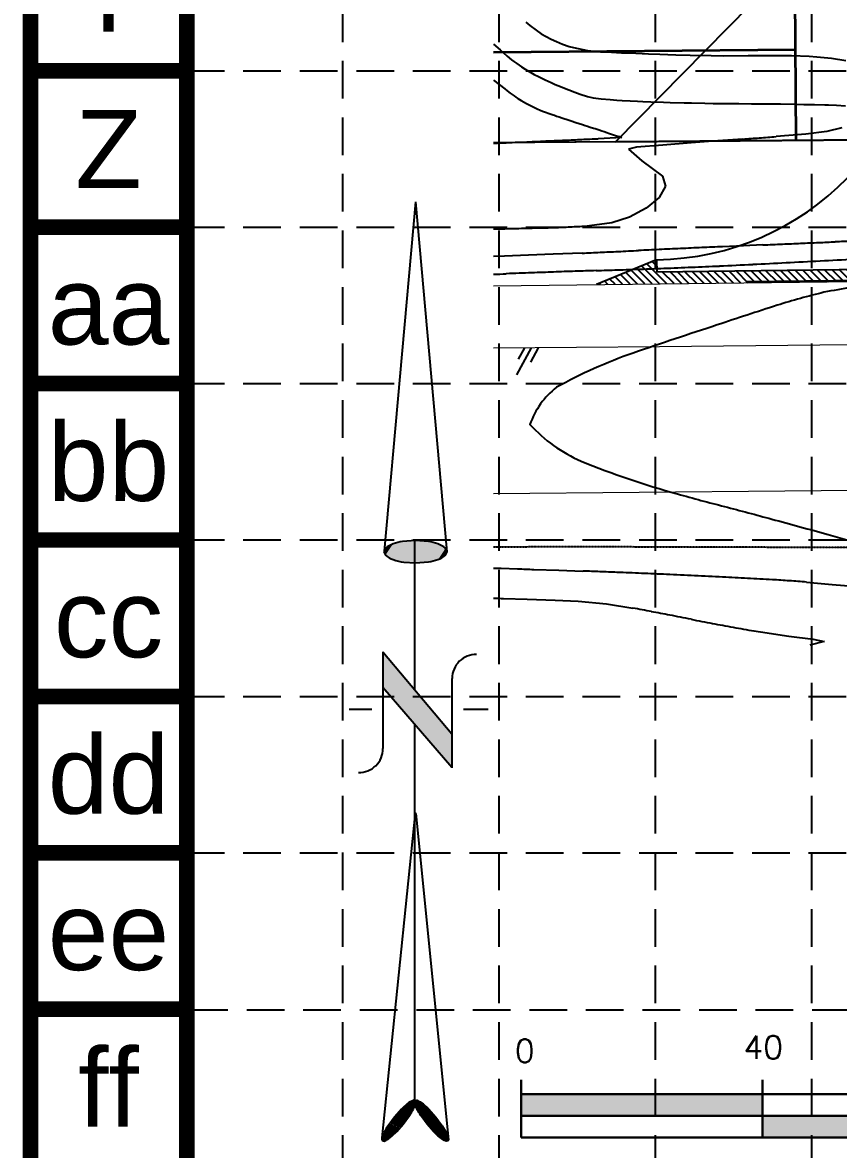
# Model space of a CAD drawing. Header units: inches. Extents: x 2387375 to 2389038, y 7083851 to 7084891.
# Drawn here: x 2387375.4 to 2387510.7, y 7084036.3 to 7084223.1 of the extents above; entities that cross this region are included whole.
import ezdxf
from ezdxf.enums import TextEntityAlignment as Align

# ---------------------------------------------------------------- set-up
doc = ezdxf.new("R2010")
doc.units = ezdxf.units.IN
doc.header["$MEASUREMENT"] = 0
doc.linetypes.add('add_topo$0$SM', pattern=[0.1875, 0.15, -0.0375])
doc.linetypes.add('HIDDEN', pattern=[0.375, 0.25, -0.125])
for name, color, linetype in [('add_topo$0$CURB', 4, 'Continuous'), ('add_topo$0$PAVED_ROAD', 7, 'Continuous'), ('add_topo$0$PAVED_SHOULDER', 1, 'add_topo$0$SM'), ('add_topo$0$ROW-47', 7, 'Continuous'), ('BASE', 7, 'Continuous'), ('CRWR1$0$RW-GL-TRAC', 7, 'Continuous'), ('CSTR1$0$CST-PA-EXST', 252, 'Continuous'), ('CSTR1$0$HATCH', 252, 'Continuous'), ('GRID', 254, 'HIDDEN'), ('JCTR1$0$TP-CT-MAJR', 251, 'Continuous'), ('JCTR1$0$TP-CT-MINR', 253, 'Continuous'), ('NARROW', 7, 'Continuous')]:
    doc.layers.add(name, color=color, linetype=linetype)
doc.layers.add('CPGR1$0$CPG-PV-WALL', color=2, linetype='Continuous', lineweight=30)
doc.layers.add('CRWR1$0$CRW-EX-ROW', color=22, linetype='Continuous', lineweight=35)
doc.styles.add('L120', font='simplex', dxfattribs={"height": 4.8})
doc.styles.get("Standard").update_dxf_attribs({"font": 'ARIAL.TTF'})

# ---------------------------------------------------------------- blocks, each defined once
blk = doc.blocks.new('North Arrow')
at = {"layer": 'NARROW'}
for p, q in [((32.433, 3.058), (32.433, 4.631)), ((28.767, -2.092), (34.019, 2.32)), ((36.178, 2.333), (30.465, 2.333)), ((36.157, 2.32), (31.04, -2.092)), ((0, 0), (22.363, 2.002)), ((39.102, 0.007), (59.964, 2.109)), ((0, 0), (22.334, -2.022)), ((21.659, -0.048), (21.656, -0.048)), ((31.2, -0.048), (21.659, -0.048)), ((57.454, -0.048), (33.411, -0.048)), ((59.831, -2.142), (39.045, -0.008)), ((57.693, -0.027), (57.769, -0.013)), ((57.765, -0.05), (57.693, -0.027)), ((28.767, -2.092), (34.954, -2.092)), ((32.433, -4.262), (32.433, -2.801))]:
    blk.add_line(p, q, dxfattribs=at)
blk.add_lwpolyline([(22.365, -2.029), (22.586, -1.927, 0.091577), (22.866, -1.437, 0.048306), (23.034, -0.751), (23.074, -0.008), (23.014, 0.819, 0.048306), (22.866, 1.421, 0.091577), (22.586, 1.911), (22.365, 2.013), (22.144, 1.911, 0.091577), (21.863, 1.421, 0.048306), (21.715, 0.819), (21.656, -0.008), (21.715, -0.835, 0.048306), (21.863, -1.437, 0.091577), (22.144, -1.927)], format="xyb", close=True, dxfattribs=at)
for points in [[(57.456, -0.031), (57.44, 0.084, -0.066818), (57.675, 0.471, -0.03073), (58.009, 0.837), (58.522, 1.292), (59.073, 1.7, -0.03073), (59.5, 1.951, -0.066818), (59.928, 2.1), (60.037, 2.061)], [(60.037, 2.061), (60.053, 1.946, -0.066818), (59.818, 1.559, -0.03073), (59.434, 1.137), (58.971, 0.738), (58.42, 0.33, -0.03073), (57.993, 0.079, -0.036692), (57.762, -0.017)], [(57.456, -0.035), (57.44, -0.15, 0.066818), (57.675, -0.538, 0.03073), (58.009, -0.904), (58.522, -1.359), (59.073, -1.767, 0.03073), (59.5, -2.017, 0.066818), (59.928, -2.167), (60.037, -2.128)], [(60.037, -2.128), (60.053, -2.013, 0.066818), (59.818, -1.625, 0.03073), (59.434, -1.204), (58.971, -0.804), (58.42, -0.396, 0.03073), (57.993, -0.146, 0.036692), (57.762, -0.049)]]:
    blk.add_lwpolyline(points, format="xyb", dxfattribs=at)
for centre, start, end in [((30.465, 3.863), 178.8769, 270), ((34.954, -3.622), 358.8769, 90)]:
    blk.add_arc(centre, 1.53, start, end, dxfattribs=at)
for points in [[(31.046, -2.093), (36.152, 2.359), (28.747, -2.064), (34.013, 2.359)], [(23.019, 0.749), (21.855, 1.42), (22.868, 1.437), (22.145, 1.91)], [(22.868, 1.437), (22.145, 1.91), (22.586, 1.91), (22.355, 2.002)], [(59.264, 0.996), (58.694, 1.42), (59.447, 1.15), (59.003, 1.649)], [(59.447, 1.15), (59.003, 1.649), (59.617, 1.336), (59.276, 1.823)], [(59.617, 1.336), (59.276, 1.823), (59.81, 1.551), (59.493, 1.954)], [(59.81, 1.551), (59.493, 1.954), (59.931, 1.73), (59.695, 2.04)], [(59.931, 1.73), (59.695, 2.04), (60.053, 1.942), (59.931, 2.103)], [(60.053, 1.942), (59.931, 2.103), (60.036, 2.064)], [(23.027, -0.762), (21.67, -0.045), (23.065, -0.045), (21.716, 0.82)], [(23.065, -0.045), (21.716, 0.82), (23.019, 0.749), (21.855, 1.42)], [(57.838, 0.664), (58.295, 0.258), (58.029, 0.857), (58.518, 0.406)], [(58.029, 0.857), (58.518, 0.406), (58.26, 1.069), (58.73, 0.566)], [(58.26, 1.069), (58.73, 0.566), (58.518, 1.297), (59.049, 0.811)], [(58.518, 1.297), (59.049, 0.811), (58.696, 1.423), (59.261, 0.995)], [(57.444, 0.08), (57.695, -0.011), (57.498, 0.212), (57.771, -0.011)], [(57.45, -0.04), (57.689, -0.017), (57.444, 0.08), (57.695, -0.011)], [(57.498, 0.212), (57.771, -0.011), (57.6, 0.389), (57.94, 0.063)], [(57.6, 0.389), (57.94, 0.063), (57.682, 0.498), (58.07, 0.132)], [(57.682, 0.498), (58.07, 0.132), (57.838, 0.664), (58.295, 0.258)], [(22.868, -1.44), (21.725, -0.875), (23.027, -0.762), (21.67, -0.045)], [(57.437, -0.142), (57.689, -0.022), (57.45, -0.04), (57.689, -0.017)], [(57.457, -0.193), (57.695, -0.028), (57.437, -0.142), (57.689, -0.022)], [(57.526, -0.326), (57.764, -0.051), (57.457, -0.193), (57.695, -0.028)], [(57.634, -0.48), (57.901, -0.102), (57.526, -0.326), (57.764, -0.051)], [(57.784, -0.662), (58.091, -0.2), (57.634, -0.48), (57.901, -0.102)], [(57.975, -0.874), (58.336, -0.348), (57.784, -0.662), (58.091, -0.2)], [(58.241, -1.114), (58.614, -0.542), (57.975, -0.874), (58.336, -0.348)], [(58.614, -1.434), (58.927, -0.771), (58.241, -1.114), (58.614, -0.542)], [(22.578, -1.93), (21.863, -1.447), (22.868, -1.44), (21.725, -0.875)], [(58.914, -1.645), (59.2, -1.005), (58.614, -1.434), (58.927, -0.771)], [(59.118, -1.794), (59.57, -1.355), (58.918, -1.652), (59.2, -1.012)], [(59.348, -1.928), (59.813, -1.622), (59.118, -1.794), (59.57, -1.355)], [(59.537, -1.325), (59.414, -1.184), (59.208, -1.014)], [(22.363, -2.015), (22.145, -1.93), (22.578, -1.93), (21.863, -1.447)], [(59.583, -2.052), (59.928, -1.787), (59.348, -1.928), (59.813, -1.622)], [(59.783, -2.125), (60.046, -2.008), (59.583, -2.052), (59.928, -1.787)], [(59.923, -2.167), (60.038, -2.132), (59.783, -2.125), (60.046, -2.008)]]:
    blk.add_solid(points, dxfattribs=at)
blk = doc.blocks.new('scale')
h = blk.add_hatch(color=7)
h.paths.add_polyline_path([(1.56, -6.67), (1.56, -3.07), (-38.44, -3.07), (-38.44, -6.67)])
h.paths.add_polyline_path([(1.56, -6.67), (1.56, -10.28), (41.56, -10.28), (41.56, -6.67)])
h.paths.add_polyline_path([(41.56, -3.07), (41.56, -6.67), (81.56, -6.67), (81.56, -3.07)])
at = {"color": 7}
for p, q in [((-38.44, -3.07), (-38.44, -0.67)), ((1.56, -3.07), (1.56, -0.67)), ((41.56, -3.07), (41.56, -0.67)), ((81.56, -3.07), (81.56, -0.67)), ((-38.44, -3.07), (1.56, -3.07)), ((-38.44, -3.07), (-38.44, -10.28)), ((1.56, -3.07), (81.56, -3.07)), ((1.56, -3.07), (1.56, -10.28)), ((41.56, -3.07), (41.56, -10.28)), ((81.56, -3.07), (81.56, -10.28)), ((-38.44, -6.67), (81.56, -6.67)), ((-38.44, -10.28), (1.56, -10.28)), ((1.56, -10.28), (81.56, -10.28))]:
    blk.add_line(p, q, dxfattribs=at)
at = {"color": 7, "style": 'L120'}
for s, p in [('0', (-39.5, 2.19)), ('40', (-1.58, 2.78)), ('80', (38.45, 2.19)), ('120', (77.17, 2.19))]:
    blk.add_text(s, height=3.84, dxfattribs=at).set_placement(p)

msp = doc.modelspace()

# ---------------------------------------------------------------- hatches: boundary and pattern name
at = {"layer": 'CSTR1$0$HATCH'}
h = msp.add_hatch(dxfattribs=at)
h.set_pattern_fill('ANSI31', color=256, scale=7, angle=90, style=0)
h.set_pattern_definition([(135, (9472566.9509, 4696131.9705), (-0.61871843354, -0.61871843354), [])])
h.paths.add_polyline_path([(2387531.88, 7084180.43), (2387617.43, 7084181.22), (2387607.39, 7084185.13), (2387607.41, 7084183.13), (2387531.86, 7084182.43), (2387480.56, 7084181.8), (2387480.53, 7084183.8), (2387470.58, 7084179.68)])

# ---------------------------------------------------------------- linework, layer by layer
at = {"layer": 'add_topo$0$CURB', "color": 7}
msp.add_line((2387495.4, 7084180.16), (2387620.22, 7084181.74), dxfattribs=at)
at = {"layer": 'add_topo$0$PAVED_ROAD', "color": 7, "linetype": 'Continuous'}
for p, q in [((2387459.72, 7084169.19), (2387457.27, 7084164.7)), ((2387458.61, 7084169.16), (2387457.58, 7084167.32)), ((2387460.89, 7084169.18), (2387459.6, 7084166.79))]:
    msp.add_line(p, q, dxfattribs=at)
at = {"layer": 'add_topo$0$PAVED_ROAD', "color": 7, "linetype": 'Continuous', "const_width": 0.05, "flags": 128}
for points in [[(2387770.57, 7084171.81), (2387597.99, 7084170.55), (2387481.01, 7084169.33), (2387453.49, 7084169.12)], [(2387453.49, 7084145.05), (2387525.92, 7084145.68), (2387676.81, 7084146.84), (2387768.32, 7084147.45)]]:
    msp.add_lwpolyline(points, dxfattribs=at)
at = {"layer": 'add_topo$0$PAVED_SHOULDER', "color": 7}
for p, q in [((2387463.26, 7084136.2), (2387453.49, 7084136.12)), ((2387531, 7084136.03), (2387463.26, 7084136.2))]:
    msp.add_line(p, q, dxfattribs=at)
at = {"layer": 'add_topo$0$PAVED_SHOULDER', "color": 7, "const_width": 0.05, "flags": 128}
msp.add_lwpolyline([(2387453.49, 7084179.47), (2387495.39, 7084179.99)], dxfattribs=at)
at = {"layer": 'add_topo$0$ROW-47', "color": 7, "ltscale": 0.5}
msp.add_line((2387473.69, 7084203.32), (2387610.94, 7084204.46), dxfattribs=at)
at = {"layer": 'add_topo$0$ROW-47', "color": 7, "linetype": 'Continuous', "flags": 128}
msp.add_lwpolyline([(2387503.45, 7084233.57), (2387473.69, 7084203.32), (2387453.49, 7084203.16)], dxfattribs=at)
at = {"layer": 'BASE', "const_width": 2.59}
for points in [[(2387376.68, 7083852.09), (2389036.25, 7083852.09), (2389036.25, 7084889.32), (2387376.68, 7084889.32)], [(2387402.61, 7083878.02), (2389010.32, 7083878.02), (2389010.32, 7084863.39), (2387402.61, 7084863.39)]]:
    msp.add_lwpolyline(points, close=True, dxfattribs=at)
for points in [[(2387402.61, 7084215.12), (2387376.68, 7084215.12)], [(2387402.61, 7084189.19), (2387376.68, 7084189.19)], [(2387402.61, 7084163.26), (2387376.68, 7084163.26)], [(2387402.61, 7084137.33), (2387376.68, 7084137.33)], [(2387402.61, 7084111.4), (2387376.68, 7084111.4)], [(2387402.61, 7084085.47), (2387376.68, 7084085.47)], [(2387402.61, 7084059.54), (2387376.68, 7084059.54)]]:
    msp.add_lwpolyline(points, dxfattribs=at)
at = {"layer": 'CRWR1$0$CRW-EX-ROW', "color": 7}
for p, q in [((2387503.69, 7084203.57), (2387500.44, 7084598.56)), ((2387503.57, 7084218.57), (2387453.49, 7084218.16))]:
    msp.add_line(p, q, dxfattribs=at)
at = {"layer": 'CRWR1$0$RW-GL-TRAC'}
msp.add_line((2388082.6, 7084208.34), (2387453.49, 7084203.16), dxfattribs=at)
at = {"layer": 'CSTR1$0$CST-PA-EXST', "lineweight": 0}
for points in [[(2387453.49, 7084179.47), (2387531.88, 7084180.43), (2387637.83, 7084181.41), (2387769.37, 7084181.6)], [(2387770.57, 7084171.81), (2387597.99, 7084170.55), (2387481.01, 7084169.33), (2387453.49, 7084169.12)], [(2387453.49, 7084145.05), (2387525.92, 7084145.68), (2387676.81, 7084146.84), (2387768.32, 7084147.45)], [(2387771.95, 7084138.07), (2387685.59, 7084138.27), (2387621.11, 7084137.64), (2387531, 7084136.03), (2387463.26, 7084136.2), (2387453.49, 7084136.12)]]:
    msp.add_lwpolyline(points, dxfattribs=at)
at = {"layer": 'CSTR1$0$CST-PA-EXST', "linetype": 'Continuous'}
msp.add_arc((2387479.98, 7084228.8), 45, 270.6987, 0.472, dxfattribs=at)
at = {"layer": 'CSTR1$0$HATCH'}
msp.add_line((2387480.53, 7084183.8), (2387470.58, 7084179.68), dxfattribs=at)
at = {"layer": 'CSTR1$0$HATCH', "linetype": 'Continuous'}
for p, q in [((2387480.53, 7084183.8), (2387480.56, 7084181.8)), ((2387480.56, 7084181.8), (2387531.86, 7084182.43))]:
    msp.add_line(p, q, dxfattribs=at)
at = {"layer": 'GRID', "color": 252, "linetype": 'HIDDEN', "ltscale": 25}
for p, q in [((2387428.45, 7084863.64), (2387428.45, 7083955.7)), ((2387454.38, 7084863.64), (2387454.38, 7083955.7)), ((2387480.31, 7084863.64), (2387480.31, 7083955.7)), ((2387506.24, 7084863.64), (2387506.24, 7083955.7)), ((2387402.61, 7084215.12), (2389010.32, 7084215.12)), ((2387402.61, 7084189.19), (2389010.32, 7084189.19)), ((2387402.61, 7084163.26), (2389010.32, 7084163.26)), ((2387402.61, 7084137.33), (2389010.32, 7084137.33)), ((2387402.61, 7084111.4), (2389010.32, 7084111.4)), ((2387402.61, 7084085.47), (2389010.32, 7084085.47)), ((2387403.19, 7084059.42), (2389010.9, 7084059.42))]:
    msp.add_line(p, q, dxfattribs=at)
at = {"layer": 'JCTR1$0$TP-CT-MAJR', "color": 35, "elevation": 610}
msp.add_lwpolyline([(2387517.52, 7084179.83, 0.019851), (2387508.27, 7084178.39, 0.015216), (2387500.51, 7084176.25, 0.001902), (2387490.58, 7084172.98, 0.002718), (2387476.63, 7084168.32, 0.042021), (2387463.93, 7084162.64, 0.145508), (2387459.53, 7084156.48, 0.10334), (2387468, 7084150.4, 0.028546), (2387483.98, 7084144.98, 0.008106), (2387491.8, 7084142.89, -0.00079), (2387499.62, 7084140.8), (2387499.62, 7084140.8, -0.000473), (2387504.3, 7084139.52, -0.002603), (2387508.98, 7084138.24), (2387513.62, 7084136.9)], format="xyb", dxfattribs=at)
at = {"layer": 'JCTR1$0$TP-CT-MINR', "color": 35}
for p, q in [((2387458.84, 7084223.2, 608), (2387459.53, 7084222.61, 608)), ((2387459.53, 7084222.61, 608), (2387460.56, 7084221.83, 608)), ((2387460.56, 7084221.83, 608), (2387461.41, 7084221.26, 608)), ((2387453.49, 7084219.51, 607), (2387454.6, 7084218.59, 607)), ((2387461.41, 7084221.26, 608), (2387463.07, 7084220.34, 608)), ((2387463.07, 7084220.34, 608), (2387463.91, 7084219.95, 608)), ((2387463.91, 7084219.95, 608), (2387464.91, 7084219.55, 608)), ((2387464.91, 7084219.55, 608), (2387466.01, 7084219.17, 608)), ((2387454.6, 7084218.59, 607), (2387455.12, 7084218.1, 607)), ((2387455.12, 7084218.1, 607), (2387455.73, 7084217.57, 607)), ((2387455.73, 7084217.57, 607), (2387456.48, 7084216.96, 607)), ((2387466.01, 7084219.17, 608), (2387466.73, 7084218.97, 608)), ((2387466.73, 7084218.97, 608), (2387469.08, 7084218.49, 608)), ((2387469.08, 7084218.49, 608), (2387471.21, 7084218.26, 608)), ((2387471.21, 7084218.26, 608), (2387473.07, 7084218.18, 608)), ((2387473.07, 7084218.18, 608), (2387474.68, 7084218.11, 608)), ((2387474.68, 7084218.11, 608), (2387477.07, 7084218.02, 608)), ((2387477.07, 7084218.02, 608), (2387479.19, 7084217.94, 608)), ((2387479.19, 7084217.94, 608), (2387481.04, 7084217.88, 608)), ((2387481.04, 7084217.88, 608), (2387483.7, 7084217.79, 608)), ((2387483.7, 7084217.79, 608), (2387486.09, 7084217.72, 608)), ((2387486.09, 7084217.72, 608), (2387489.56, 7084217.63, 608)), ((2387489.56, 7084217.63, 608), (2387491.7, 7084217.61, 608)), ((2387491.7, 7084217.61, 608), (2387495.69, 7084217.64, 608)), ((2387495.69, 7084217.64, 608), (2387497.81, 7084217.66, 608)), ((2387497.81, 7084217.66, 608), (2387500.21, 7084217.66, 608)), ((2387500.21, 7084217.66, 608), (2387502.87, 7084217.64, 608)), ((2387502.87, 7084217.64, 608), (2387505.8, 7084217.53, 608)), ((2387456.48, 7084216.96, 607), (2387456.84, 7084216.68, 607)), ((2387456.84, 7084216.68, 607), (2387457.35, 7084216.31, 607)), ((2387457.35, 7084216.31, 607), (2387458.12, 7084215.78, 607)), ((2387458.12, 7084215.78, 607), (2387458.74, 7084215.39, 607)), ((2387505.8, 7084217.53, 608), (2387507.12, 7084217.45, 608)), ((2387507.12, 7084217.45, 608), (2387509.52, 7084217.23, 608)), ((2387509.52, 7084217.23, 608), (2387511.89, 7084216.83, 608)), ((2387458.74, 7084215.39, 607), (2387460.25, 7084214.51, 607)), ((2387460.25, 7084214.51, 607), (2387460.95, 7084214.15, 607)), ((2387460.95, 7084214.15, 607), (2387462.04, 7084213.62, 607)), ((2387453.49, 7084213.58, 606), (2387455.37, 7084212.11, 606)), ((2387455.37, 7084212.11, 606), (2387455.73, 7084211.82, 606)), ((2387462.04, 7084213.62, 607), (2387463.05, 7084213.16, 607)), ((2387463.05, 7084213.16, 607), (2387463.7, 7084212.87, 607)), ((2387463.7, 7084212.87, 607), (2387464.61, 7084212.5, 607)), ((2387464.61, 7084212.5, 607), (2387464.97, 7084212.35, 607)), ((2387464.97, 7084212.35, 607), (2387465.98, 7084211.94, 607)), ((2387455.73, 7084211.82, 606), (2387456.27, 7084211.41, 606)), ((2387456.27, 7084211.41, 606), (2387456.89, 7084210.97, 606)), ((2387456.89, 7084210.97, 606), (2387457.18, 7084210.77, 606)), ((2387457.18, 7084210.77, 606), (2387457.53, 7084210.54, 606)), ((2387457.53, 7084210.54, 606), (2387458.09, 7084210.19, 606)), ((2387458.09, 7084210.19, 606), (2387458.93, 7084209.7, 606)), ((2387465.98, 7084211.94, 607), (2387466.98, 7084211.55, 607)), ((2387466.98, 7084211.55, 607), (2387467.87, 7084211.22, 607)), ((2387467.87, 7084211.22, 607), (2387469.04, 7084210.86, 607)), ((2387469.04, 7084210.86, 607), (2387470.02, 7084210.64, 607)), ((2387470.02, 7084210.64, 607), (2387471.35, 7084210.47, 607)), ((2387471.35, 7084210.47, 607), (2387472.84, 7084210.35, 607)), ((2387472.84, 7084210.35, 607), (2387473.95, 7084210.27, 607)), ((2387473.95, 7084210.27, 607), (2387474.81, 7084210.22, 607)), ((2387474.81, 7084210.22, 607), (2387476.16, 7084210.14, 607)), ((2387476.16, 7084210.14, 607), (2387477.38, 7084210.07, 607)), ((2387458.93, 7084209.7, 606), (2387459.37, 7084209.47, 606)), ((2387459.37, 7084209.47, 606), (2387459.7, 7084209.29, 606)), ((2387459.7, 7084209.29, 606), (2387460.27, 7084209.01, 606)), ((2387460.27, 7084209.01, 606), (2387460.72, 7084208.81, 606)), ((2387460.72, 7084208.81, 606), (2387461.2, 7084208.6, 606)), ((2387461.2, 7084208.6, 606), (2387461.6, 7084208.43, 606)), ((2387461.6, 7084208.43, 606), (2387461.96, 7084208.3, 606)), ((2387461.96, 7084208.3, 606), (2387462.27, 7084208.18, 606)), ((2387477.38, 7084210.07, 607), (2387478.23, 7084210.03, 607)), ((2387478.23, 7084210.03, 607), (2387479.58, 7084209.97, 607)), ((2387479.58, 7084209.97, 607), (2387481.67, 7084209.89, 607)), ((2387481.67, 7084209.89, 607), (2387482.77, 7084209.86, 607)), ((2387482.77, 7084209.86, 607), (2387485.11, 7084209.8, 607)), ((2387485.11, 7084209.8, 607), (2387486.34, 7084209.78, 607)), ((2387486.34, 7084209.78, 607), (2387488.54, 7084209.74, 607)), ((2387488.54, 7084209.74, 607), (2387489.89, 7084209.72, 607)), ((2387489.89, 7084209.72, 607), (2387491, 7084209.71, 607)), ((2387491, 7084209.71, 607), (2387492.22, 7084209.7, 607)), ((2387492.22, 7084209.7, 607), (2387494.18, 7084209.68, 607)), ((2387494.18, 7084209.68, 607), (2387496.27, 7084209.66, 607)), ((2387496.27, 7084209.66, 607), (2387497.74, 7084209.65, 607)), ((2387497.74, 7084209.65, 607), (2387499.46, 7084209.64, 607)), ((2387499.46, 7084209.64, 607), (2387501.05, 7084209.62, 607)), ((2387501.05, 7084209.62, 607), (2387503.38, 7084209.58, 607)), ((2387503.38, 7084209.58, 607), (2387504.97, 7084209.55, 607)), ((2387504.97, 7084209.55, 607), (2387506.69, 7084209.51, 607)), ((2387506.69, 7084209.51, 607), (2387508.4, 7084209.46, 607)), ((2387508.4, 7084209.46, 607), (2387509.01, 7084209.45, 607)), ((2387509.01, 7084209.45, 607), (2387510.36, 7084209.4, 607)), ((2387510.36, 7084209.4, 607), (2387511.84, 7084209.33, 607)), ((2387462.27, 7084208.18, 606), (2387462.53, 7084208.09, 606)), ((2387462.53, 7084208.09, 606), (2387463.35, 7084207.81, 606)), ((2387463.35, 7084207.81, 606), (2387463.57, 7084207.74, 606)), ((2387463.57, 7084207.74, 606), (2387463.93, 7084207.62, 606)), ((2387463.93, 7084207.62, 606), (2387464.37, 7084207.48, 606)), ((2387464.37, 7084207.48, 606), (2387464.81, 7084207.33, 606)), ((2387464.81, 7084207.33, 606), (2387465.17, 7084207.21, 606)), ((2387465.17, 7084207.21, 606), (2387465.67, 7084207.05, 606)), ((2387465.67, 7084207.05, 606), (2387466.17, 7084206.89, 606)), ((2387466.17, 7084206.89, 606), (2387466.52, 7084206.77, 606)), ((2387466.52, 7084206.77, 606), (2387466.97, 7084206.62, 606)), ((2387466.97, 7084206.62, 606), (2387467.87, 7084206.33, 606)), ((2387467.87, 7084206.33, 606), (2387468.09, 7084206.26, 606)), ((2387468.09, 7084206.26, 606), (2387468.25, 7084206.2, 606)), ((2387468.25, 7084206.2, 606), (2387468.7, 7084206.06, 606)), ((2387468.7, 7084206.06, 606), (2387469.08, 7084205.93, 606)), ((2387469.08, 7084205.93, 606), (2387469.49, 7084205.8, 606)), ((2387469.49, 7084205.8, 606), (2387470.08, 7084205.6, 606)), ((2387470.08, 7084205.6, 606), (2387470.32, 7084205.53, 606)), ((2387470.32, 7084205.53, 606), (2387470.98, 7084205.31, 606)), ((2387470.98, 7084205.31, 606), (2387471.45, 7084205.15, 606)), ((2387471.45, 7084205.15, 606), (2387471.81, 7084205.04, 606)), ((2387471.81, 7084205.04, 606), (2387472.25, 7084204.89, 606)), ((2387472.25, 7084204.89, 606), (2387472.53, 7084204.8, 606)), ((2387472.53, 7084204.8, 606), (2387473.38, 7084204.52, 606)), ((2387473.38, 7084204.52, 606), (2387473.88, 7084204.36, 606)), ((2387505.25, 7084204.63, 607), (2387500.33, 7084204.21, 607)), ((2387508.74, 7084205.06, 607), (2387505.25, 7084204.63, 607)), ((2387511.24, 7084205.67, 607), (2387508.74, 7084205.06, 607)), ((2387474.78, 7084204.06, 606), (2387470.86, 7084203.86, 606)), ((2387473.88, 7084204.36, 606), (2387474.35, 7084204.2, 606)), ((2387474.35, 7084204.2, 606), (2387474.78, 7084204.06, 606)), ((2387481.58, 7084202.79, 607), (2387477.21, 7084202.44, 607)), ((2387486.28, 7084203.16, 607), (2387481.58, 7084202.79, 607)), ((2387489.84, 7084203.43, 607), (2387486.28, 7084203.16, 607)), ((2387494.8, 7084203.79, 607), (2387489.84, 7084203.43, 607)), ((2387477.21, 7084202.44, 607), (2387475.88, 7084202.14, 607)), ((2387475.88, 7084202.14, 607), (2387478.07, 7084200.18, 607)), ((2387478.07, 7084200.18, 607), (2387481.48, 7084197.63, 607)), ((2387481.48, 7084197.63, 607), (2387482, 7084195.97, 607)), ((2387482, 7084195.97, 607), (2387480.97, 7084194.12, 607)), ((2387480.97, 7084194.12, 607), (2387478.78, 7084192.32, 607)), ((2387478.78, 7084192.32, 607), (2387476.02, 7084190.86, 607)), ((2387473.08, 7084189.93, 607), (2387469.41, 7084189.42, 607)), ((2387476.02, 7084190.86, 607), (2387473.08, 7084189.93, 607)), ((2387488.02, 7084185.8, 608), (2387488.02, 7084185.8, 608)), ((2387494.91, 7084186.1, 608), (2387491.46, 7084185.95, 608)), ((2387498.16, 7084186.24, 608), (2387494.91, 7084186.1, 608)), ((2387455.32, 7084184.41, 608), (2387453.49, 7084184.35, 608)), ((2387459.27, 7084184.54, 608), (2387455.32, 7084184.41, 608)), ((2387463.35, 7084184.69, 608), (2387459.27, 7084184.54, 608)), ((2387468.17, 7084184.89, 608), (2387463.35, 7084184.69, 608)), ((2387471.16, 7084185.03, 608), (2387471.16, 7084185.03, 608)), ((2387474.15, 7084185.16, 608), (2387474.15, 7084185.16, 608)), ((2387477.55, 7084185.32, 608), (2387477.55, 7084185.32, 608)), ((2387484.48, 7084185.64, 608), (2387484.48, 7084185.64, 608)), ((2387507.64, 7084183.61, 609), (2387507.64, 7084183.61, 609)), ((2387459.84, 7084181.63, 609), (2387459.84, 7084181.63, 609)), ((2387463.42, 7084181.75, 609), (2387463.42, 7084181.75, 609)), ((2387453.49, 7084132.67, 609), (2387454.77, 7084132.63, 609)), ((2387454.77, 7084132.63, 609), (2387457.48, 7084132.54, 609)), ((2387460.19, 7084132.45, 609), (2387464.3, 7084132.32, 609)), ((2387464.3, 7084132.32, 609), (2387468.32, 7084132.18, 609)), ((2387505.38, 7084130.35, 609), (2387509.66, 7084129.97, 609)), ((2387509.66, 7084129.97, 609), (2387514.46, 7084129.54, 609)), ((2387455.15, 7084127.64, 608), (2387459.08, 7084127.51, 608)), ((2387459.08, 7084127.51, 608), (2387463.72, 7084127.36, 608)), ((2387463.72, 7084127.36, 608), (2387467.54, 7084127.21, 608)), ((2387467.54, 7084127.21, 608), (2387472.22, 7084126.74, 608)), ((2387472.22, 7084126.74, 608), (2387476.58, 7084126.03, 608)), ((2387502.45, 7084121.39, 608), (2387506.5, 7084120.86, 608)), ((2387508.34, 7084120.51, 608), (2387505.96, 7084119.89, 608)), ((2387506.5, 7084120.86, 608), (2387508.34, 7084120.51, 608))]:
    msp.add_line(p, q, dxfattribs=at)
for centre, radius, start, end in [((2387383.46, 7086016.25, 606), 1814.49, 272.21179, 272.23182), ((2387335.62, 7087177.55, 606), 2976.77, 272.28153, 272.35762), ((2387329.17, 7087177.31, 606), 2976.81, 272.48181, 272.55194), ((2387365.11, 7086591.93, 606), 2390.42, 272.31609, 272.40341), ((2387354.27, 7086582.62, 606), 2381.6, 272.6734, 272.73963), ((2387427.93, 7085159.48, 606), 956.58, 272.40682, 272.57229), ((2387341.77, 7086233.3, 607), 2035.27, 274.31212, 274.39004), ((2387462.36, 7084686.68, 607), 483.97, 274.171, 274.4999), ((2387438.05, 7085140.05, 607), 951.27, 270.92964, 271.15759), ((2387434.56, 7085140.11, 607), 951.4, 271.36757, 271.57842), ((2387456.37, 7084428.45, 607), 239.42, 271.0541, 271.8919), ((2387453.47, 7084428.07, 607), 239.16, 272.5875, 273.204), ((2387465.52, 7084240.96, 607), 51.68, 271.4693, 274.3222), ((2387640.69, 7080768.73, 608), 3420.48, 92.5582, 92.61756), ((2387638.55, 7080773.18, 608), 3415.94, 92.4679, 92.52566), ((2387379.1, 7086988.04, 608), 2804.32, 272.43337, 272.49983), ((2387371.82, 7086995.44, 608), 2812.04, 272.64127, 272.70246), ((2387454.24, 7085378.94, 608), 1193.47, 272.40918, 272.55334), ((2387448.02, 7085375.98, 608), 1190.82, 272.85897, 272.99098), ((2387431.98, 7085749.34, 608), 1564.5, 272.86394, 272.96478), ((2387401.04, 7085650.66, 608), 1467.31, 272.62235, 272.73923), ((2387220.72, 7089979.67, 608), 5800.05, 272.474772, 272.504336), ((2387201.88, 7090007.16, 608), 5828.36, 272.677553, 272.711014), ((2387856.6, 7076190.12, 608), 8004.18, 92.690072, 92.714367), ((2387843.07, 7076212.71, 608), 7980.99, 92.575153, 92.600592), ((2387362.7, 7087668.14, 609), 3487.8, 271.77137, 271.8289), ((2387358.19, 7087678.56, 609), 3498.37, 271.89729, 271.96055), ((2387440.5, 7085349.16, 609), 1167.52, 271.83415, 272.02369), ((2387433.43, 7085348.96, 609), 1167.59, 272.37094, 272.59738), ((2387434.6, 7085490.97, 609), 1309.43, 272.2645, 272.46595), ((2387429.66, 7085494.56, 609), 1313.23, 272.67445, 272.916), ((2387356.66, 7086993.79, 609), 2814.23, 272.84756, 272.96008), ((2387355.71, 7086991.64, 609), 2812.13, 272.98176, 273.09704), ((2387086.74, 7092178.11, 609), 8005.57, 273.013756, 273.054322), ((2387274.91, 7088913.57, 609), 4735.55, 272.16115, 272.18675), ((2387751.84, 7076387.3, 609), 7799.8, 92.145495, 92.176664), ((2387722.5, 7076399.08, 609), 7786.98, 91.906633, 91.932989), ((2387540.45, 7082104.27, 609), 2078.91, 92.02437, 92.12337), ((2387539.68, 7082113.42, 609), 2069.73, 91.91519, 92.01213), ((2387673.12, 7090584.85, 609), 6455.91, 268.085855, 268.109919), ((2387426.69, 7083036.67, 609), 1096.3, 87.67703, 87.82347), ((2387384.38, 7081880.36, 609), 2253.38, 87.7225, 87.794), ((2387383.19, 7081888.45, 609), 2245.35, 87.57897, 87.68394), ((2387382.85, 7081774.72, 609), 2358.99, 87.58711, 87.68727), ((2387373.38, 7081777.99, 609), 2356.15, 87.24033, 87.35378), ((2387434.41, 7082916.49, 609), 1216.04, 87.30986, 87.52964), ((2387428.68, 7082916.45, 609), 1216.36, 86.84625, 87.04059), ((2387475.87, 7083722.78, 609), 408.66, 86.6542, 87.2326), ((2387472.32, 7083722.87, 609), 408.8, 85.7587, 86.1564), ((2387486.65, 7083885.39, 609), 245.68, 85.6267, 86.2884), ((2387628.62, 7089873.18, 608), 5748.16, 268.254056, 268.27065), ((2387441.87, 7083933.87, 608), 195.27, 78.8431, 79.7599), ((2387143.97, 7082346.09, 608), 1810.74, 79.21806, 79.31661), ((2387136.7, 7082345.3, 608), 1812.9, 78.88316, 78.99683), ((2387583.68, 7084613.3, 608), 498.73, 258.7334, 259.1466), ((2387579.56, 7084613.24, 608), 497.91, 259.6104, 260.0138), ((2387531.67, 7084327.49, 608), 208.2, 259.3573, 260.3246), ((2387528.76, 7084327.28, 608), 207.52, 261.1062, 261.9101), ((2387545.65, 7084421.65, 608), 303.35, 261.2612, 261.813)]:
    msp.add_arc(centre, radius, start, end, dxfattribs=at)

# ---------------------------------------------------------------- block references
at = {"layer": 'BASE', "xscale": 2.593080000020564, "yscale": 2.593079999089241, "zscale": 2.59308000022429, "rotation": 270}
msp.add_blockref('North Arrow', (2387440.57, 7084193.38), dxfattribs=at)
at = {"layer": 'CPGR1$0$CPG-PV-WALL'}
msp.add_blockref('scale', (2387496.51, 7084048.52), dxfattribs=at)

# ---------------------------------------------------------------- texts
at = {"layer": 'BASE'}
for s, height, p in [('Y', 12.97, (2387389.64, 7084228.09)), ('Z', 12.97, (2387389.64, 7084202.16)), ('aa', 12.965, (2387389.64, 7084176.22)), ('bb', 12.965, (2387389.64, 7084150.29)), ('cc', 12.965, (2387389.64, 7084124.36)), ('dd', 12.965, (2387389.64, 7084098.43)), ('ee', 12.965, (2387389.64, 7084072.5)), ('ff', 12.965, (2387389.64, 7084046.57))]:
    msp.add_text(s, height=height, dxfattribs=at).set_placement(p, align=Align.MIDDLE_CENTER)

doc.saveas('drawing.dxf')
